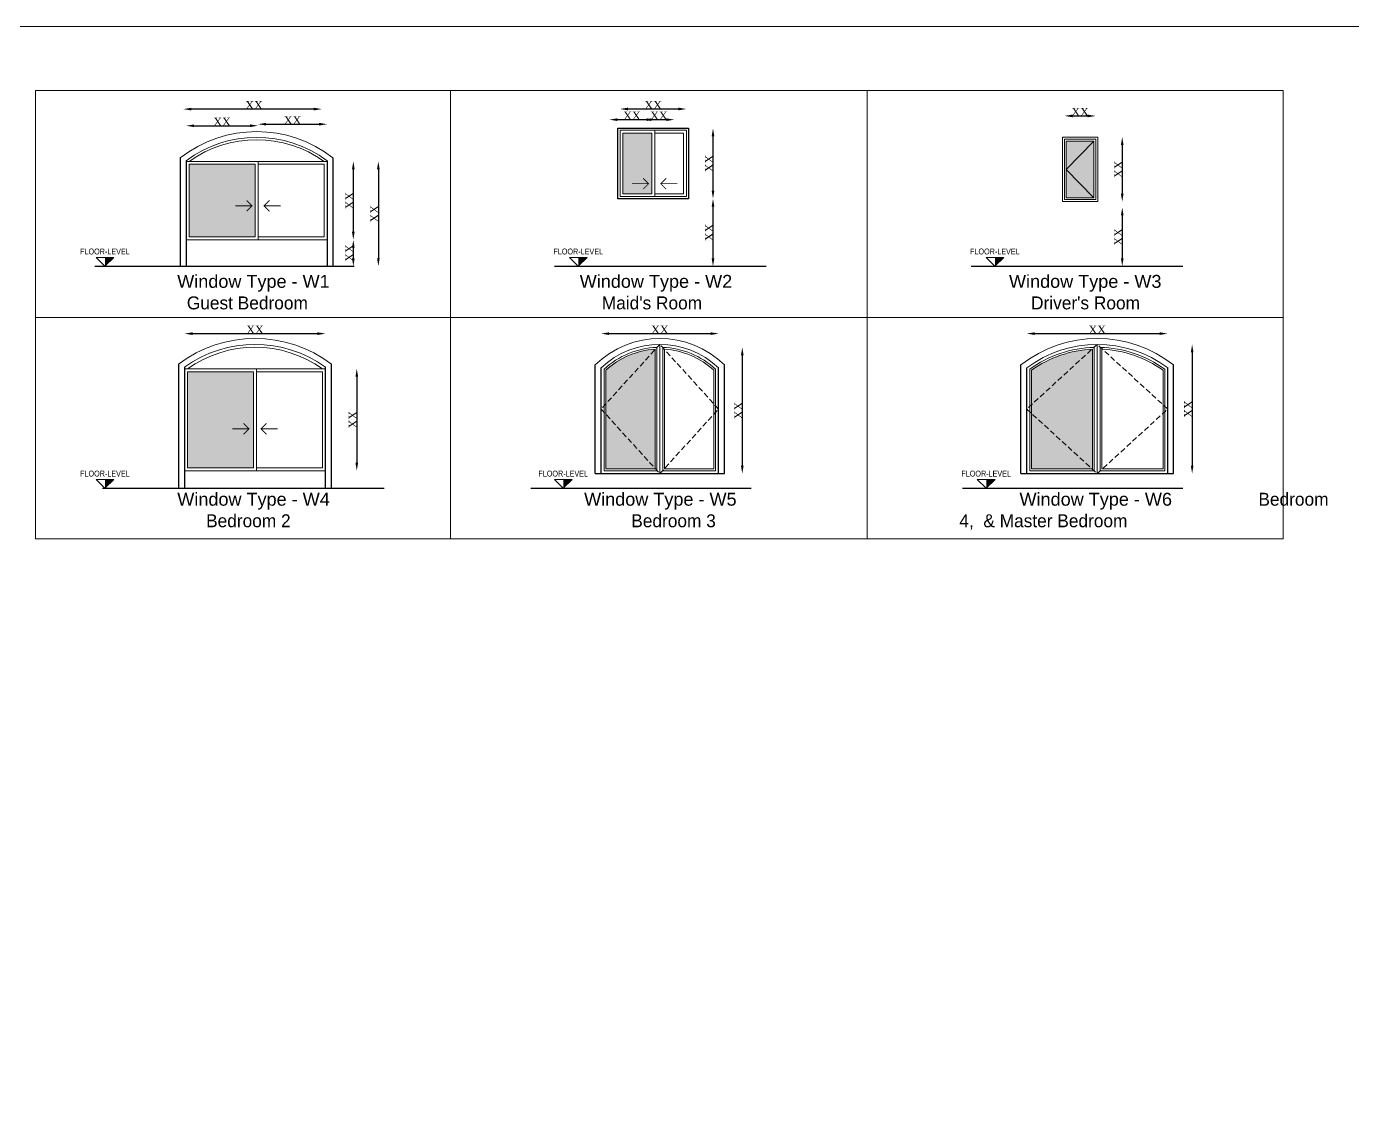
# Model space of a CAD drawing. Header units: millimetres. Extents: x -9083 to 924194, y -232449 to 321637.
# Drawn here: x 216096 to 240947, y -195277 to -174849 of the extents above; entities that cross this region are included whole.
import ezdxf
from ezdxf.enums import TextEntityAlignment as Align

# ---------------------------------------------------------------- set-up
doc = ezdxf.new("R2010")
doc.units = ezdxf.units.MM
doc.header["$LTSCALE"] = 400
doc.header["$MEASUREMENT"] = 0
doc.header["$PDMODE"] = 3
doc.linetypes.add('DASHED2', pattern=[0.375, 0.25, -0.125])
doc.layers.get('Defpoints').update_dxf_attribs({"color": 8, "lineweight": 5})
for name, color, linetype, lineweight in [('ELEVATION WINDOW', 5, 'Continuous', 5), ('GENERAL TEXT', 4, 'Continuous', 5), ('LEVELS', 251, 'Continuous', 5), ('ROOMS DIMENSION', 3, 'Continuous', 5), ('TABLE', 8, 'Continuous', 5), ('TAG WINDOWS', 8, 'Continuous', 13), ('WALL PROPOSED', 255, 'Continuous', 30)]:
    doc.layers.add(name, color=color, linetype=linetype, lineweight=lineweight)
doc.styles.add('1345-XA-ELE & SEC TYP-1$0$Dotum', font='')
doc.styles.add('ROMAN', font='times.ttf')
doc.styles.get("Standard").update_dxf_attribs({"font": 'GOTHIC.TTF', "height": 220})
doc.styles.get('1345-XA-ELE & SEC TYP-1$0$Dotum').set_extended_font_data('Dotum')
doc.dimstyles.new('ROOMS DIM', dxfattribs={"dimtxt": 150, "dimasz": 150, "dimexe": 0.06, "dimexo": 0.06, "dimgap": 0.03, "dimtad": 1, "dimtoh": 1, "dimdec": 0, "dimlfac": 0.1, "dimzin": 13, "dimdsep": 46, "dimtxsty": 'ROMAN', "dimcen": 0.09, "dimdle": 0.06, "dimse1": 1, "dimse2": 1, "dimclrd": 256, "dimclre": 256, "dimclrt": 3, "dimadec": 0, "dimazin": 0, "dimtfac": 1, "dimtdec": 0, "dimtix": 1, "dimtmove": 2, "dimatfit": 3, "dimfxl": 0.06, "dimtolj": 1, "dimtzin": 0, "dimarcsym": 0})

# ---------------------------------------------------------------- blocks, each defined once
blk = doc.blocks.new('*D20')
at = {"layer": 'Defpoints', "color": 0, "transparency": 16777216}
for p in [(219035, -176397), (219035, -177326, 0), (221629, -177326, 0)]:
    blk.add_point(p, dxfattribs=at)
at = {"layer": 'ROOMS DIMENSION', "lineweight": -2, "transparency": 16777216}
blk.add_line((221479, -176397), (219185, -176397), dxfattribs=at)
at = {"layer": 'ROOMS DIMENSION', "transparency": 16777216}
for points in [[(219185, -176372), (219185, -176422), (219035, -176397)], [(221479, -176372), (221479, -176422), (221629, -176397)]]:
    blk.add_solid(points, dxfattribs=at)
at = {"layer": 'ROOMS DIMENSION', "color": 3, "lineweight": 0, "transparency": 16777216, "insert": (220332, -176322), "char_height": 150, "attachment_point": 5, "style": 'ROMAN'}
blk.add_mtext('\\A1; XX', dxfattribs=at)
blk = doc.blocks.new('*D22')
at = {"layer": 'Defpoints', "color": 0, "transparency": 16777216}
for p in [(228502, -176755, 0), (228502, -178076, 0), (228962, -178076)]:
    blk.add_point(p, dxfattribs=at)
at = {"layer": 'ROOMS DIMENSION', "lineweight": -2, "transparency": 16777216}
blk.add_line((228962, -176905), (228962, -177926), dxfattribs=at)
at = {"layer": 'ROOMS DIMENSION', "transparency": 16777216}
for points in [[(228937, -176905), (228987, -176905), (228962, -176755)], [(228937, -177926), (228987, -177926), (228962, -178076)]]:
    blk.add_solid(points, dxfattribs=at)
at = {"layer": 'ROOMS DIMENSION', "color": 3, "lineweight": 0, "transparency": 16777216, "insert": (228887, -177416), "char_height": 150, "attachment_point": 5, "rotation": 90, "style": 'ROMAN'}
blk.add_mtext('\\A1;XX', dxfattribs=at)
blk = doc.blocks.new('*D23')
at = {"layer": 'Defpoints', "color": 0, "transparency": 16777216}
for p in [(228962, -178076), (228962, -179342), (229000, -179342, 0)]:
    blk.add_point(p, dxfattribs=at)
at = {"layer": 'ROOMS DIMENSION', "lineweight": -2, "transparency": 16777216}
blk.add_line((228962, -178226), (228962, -179192), dxfattribs=at)
at = {"layer": 'ROOMS DIMENSION', "transparency": 16777216}
for points in [[(228937, -178226), (228987, -178226), (228962, -178076)], [(228937, -179192), (228987, -179192), (228962, -179342)]]:
    blk.add_solid(points, dxfattribs=at)
at = {"layer": 'ROOMS DIMENSION', "color": 3, "lineweight": 0, "transparency": 16777216, "insert": (228887, -178709), "char_height": 150, "attachment_point": 5, "rotation": 90, "style": 'ROMAN'}
blk.add_mtext('\\A1;XX', dxfattribs=at)
blk = doc.blocks.new('*D24')
at = {"layer": 'Defpoints', "color": 0, "transparency": 16777216}
for p in [(236173, -176920, 0), (236173, -178131, 0), (236632, -178131)]:
    blk.add_point(p, dxfattribs=at)
at = {"layer": 'ROOMS DIMENSION', "lineweight": -2, "transparency": 16777216}
blk.add_line((236632, -177070), (236632, -177981), dxfattribs=at)
at = {"layer": 'ROOMS DIMENSION', "transparency": 16777216}
for points in [[(236607, -177070), (236657, -177070), (236632, -176920)], [(236607, -177981), (236657, -177981), (236632, -178131)]]:
    blk.add_solid(points, dxfattribs=at)
at = {"layer": 'ROOMS DIMENSION', "color": 3, "lineweight": 0, "transparency": 16777216, "insert": (236557, -177526), "char_height": 150, "attachment_point": 5, "rotation": 90, "style": 'ROMAN'}
blk.add_mtext('\\A1;XX', dxfattribs=at)
blk = doc.blocks.new('*D25')
at = {"layer": 'Defpoints', "color": 0, "transparency": 16777216}
for p in [(236632, -178241), (236632, -179342, 0), (236632, -179342)]:
    blk.add_point(p, dxfattribs=at)
at = {"layer": 'ROOMS DIMENSION', "lineweight": -2, "transparency": 16777216}
blk.add_line((236632, -178391), (236632, -179192), dxfattribs=at)
at = {"layer": 'ROOMS DIMENSION', "transparency": 16777216}
for points in [[(236607, -178391), (236657, -178391), (236632, -178241)], [(236607, -179192), (236657, -179192), (236632, -179342)]]:
    blk.add_solid(points, dxfattribs=at)
at = {"layer": 'ROOMS DIMENSION', "color": 3, "lineweight": 0, "transparency": 16777216, "insert": (236557, -178792), "char_height": 150, "attachment_point": 5, "rotation": 90, "style": 'ROMAN'}
blk.add_mtext('\\A1;XX', dxfattribs=at)
blk = doc.blocks.new('*D33')
at = {"layer": 'Defpoints', "color": 0, "transparency": 16777216}
for p in [(221699, -180605), (219057, -181263), (221699, -181263)]:
    blk.add_point(p, dxfattribs=at)
at = {"layer": 'ROOMS DIMENSION', "lineweight": -2, "transparency": 16777216}
blk.add_line((219207, -180605), (221549, -180605), dxfattribs=at)
at = {"layer": 'ROOMS DIMENSION', "transparency": 16777216}
for points in [[(219207, -180580), (219207, -180630), (219057, -180605)], [(221549, -180580), (221549, -180630), (221699, -180605)]]:
    blk.add_solid(points, dxfattribs=at)
at = {"layer": 'ROOMS DIMENSION', "color": 3, "lineweight": 0, "transparency": 16777216, "insert": (220378, -180530), "char_height": 150, "attachment_point": 5, "style": 'ROMAN'}
blk.add_mtext('\\A1;XX', dxfattribs=at)
blk = doc.blocks.new('*D34')
at = {"layer": 'Defpoints', "color": 0, "transparency": 16777216}
for p in [(229067, -180605), (226865, -181246), (229067, -181246)]:
    blk.add_point(p, dxfattribs=at)
at = {"layer": 'ROOMS DIMENSION', "lineweight": -2, "transparency": 16777216}
blk.add_line((227015, -180605), (228917, -180605), dxfattribs=at)
at = {"layer": 'ROOMS DIMENSION', "transparency": 16777216}
for points in [[(227015, -180580), (227015, -180630), (226865, -180605)], [(228917, -180580), (228917, -180630), (229067, -180605)]]:
    blk.add_solid(points, dxfattribs=at)
at = {"layer": 'ROOMS DIMENSION', "color": 3, "lineweight": 0, "transparency": 16777216, "insert": (227966, -180530), "char_height": 150, "attachment_point": 5, "style": 'ROMAN'}
blk.add_mtext('\\A1;XX', dxfattribs=at)
blk = doc.blocks.new('*D35')
at = {"layer": 'Defpoints', "color": 0, "transparency": 16777216}
for p in [(237484, -180605), (234842, -181246), (237484, -181246)]:
    blk.add_point(p, dxfattribs=at)
at = {"layer": 'ROOMS DIMENSION', "lineweight": -2, "transparency": 16777216}
blk.add_line((234992, -180605), (237334, -180605), dxfattribs=at)
at = {"layer": 'ROOMS DIMENSION', "transparency": 16777216}
for points in [[(234992, -180580), (234992, -180630), (234842, -180605)], [(237334, -180580), (237334, -180630), (237484, -180605)]]:
    blk.add_solid(points, dxfattribs=at)
at = {"layer": 'ROOMS DIMENSION', "color": 3, "lineweight": 0, "transparency": 16777216, "insert": (236163, -180530), "char_height": 150, "attachment_point": 5, "style": 'ROMAN'}
blk.add_mtext('\\A1;XX', dxfattribs=at)
blk = doc.blocks.new('*D36')
at = {"layer": 'Defpoints', "color": 0, "transparency": 16777216}
for p in [(236163, -180807), (237595, -183229), (237942, -183229)]:
    blk.add_point(p, dxfattribs=at)
at = {"layer": 'ROOMS DIMENSION', "lineweight": -2, "transparency": 16777216}
blk.add_line((237942, -180957), (237942, -183079), dxfattribs=at)
at = {"layer": 'ROOMS DIMENSION', "transparency": 16777216}
for points in [[(237917, -180957), (237967, -180957), (237942, -180807)], [(237917, -183079), (237967, -183079), (237942, -183229)]]:
    blk.add_solid(points, dxfattribs=at)
at = {"layer": 'ROOMS DIMENSION', "color": 3, "lineweight": 0, "transparency": 16777216, "insert": (237867, -182018), "char_height": 150, "attachment_point": 5, "rotation": 90, "style": 'ROMAN'}
blk.add_mtext('\\A1;XX', dxfattribs=at)
blk = doc.blocks.new('*D37')
at = {"layer": 'Defpoints', "color": 0, "transparency": 16777216}
for p in [(227911, -180863), (229177, -183229), (229511, -183229)]:
    blk.add_point(p, dxfattribs=at)
at = {"layer": 'ROOMS DIMENSION', "lineweight": -2, "transparency": 16777216}
blk.add_line((229511, -181013), (229511, -183079), dxfattribs=at)
at = {"layer": 'ROOMS DIMENSION', "transparency": 16777216}
for points in [[(229486, -181013), (229536, -181013), (229511, -180863)], [(229486, -183079), (229536, -183079), (229511, -183229)]]:
    blk.add_solid(points, dxfattribs=at)
at = {"layer": 'ROOMS DIMENSION', "color": 3, "lineweight": 0, "transparency": 16777216, "insert": (229436, -182046), "char_height": 150, "attachment_point": 5, "rotation": 90, "style": 'ROMAN'}
blk.add_mtext('\\A1;XX', dxfattribs=at)
blk = doc.blocks.new('*D38')
at = {"layer": 'Defpoints', "color": 0, "transparency": 16777216}
for p in [(221699, -181263, 0), (221699, -183174), (222286, -183174)]:
    blk.add_point(p, dxfattribs=at)
at = {"layer": 'ROOMS DIMENSION', "lineweight": -2, "transparency": 16777216}
blk.add_line((222286, -181413), (222286, -183024), dxfattribs=at)
at = {"layer": 'ROOMS DIMENSION', "transparency": 16777216}
for points in [[(222261, -181413), (222311, -181413), (222286, -181263)], [(222261, -183024), (222311, -183024), (222286, -183174)]]:
    blk.add_solid(points, dxfattribs=at)
at = {"layer": 'ROOMS DIMENSION', "color": 3, "lineweight": 0, "transparency": 16777216, "insert": (222211, -182218), "char_height": 150, "attachment_point": 5, "rotation": 90, "style": 'ROMAN'}
blk.add_mtext('\\A1;XX', dxfattribs=at)
blk = doc.blocks.new('*D39')
at = {"layer": 'Defpoints', "color": 0, "transparency": 16777216}
for p in [(221729, -177377), (221729, -178847), (222221, -178847)]:
    blk.add_point(p, dxfattribs=at)
at = {"layer": 'ROOMS DIMENSION', "lineweight": -2, "transparency": 16777216}
blk.add_line((222221, -177527), (222221, -178697), dxfattribs=at)
at = {"layer": 'ROOMS DIMENSION', "transparency": 16777216}
for points in [[(222196, -177527), (222246, -177527), (222221, -177377)], [(222196, -178697), (222246, -178697), (222221, -178847)]]:
    blk.add_solid(points, dxfattribs=at)
at = {"layer": 'ROOMS DIMENSION', "color": 3, "lineweight": 0, "transparency": 16777216, "insert": (222146, -178112), "char_height": 150, "attachment_point": 5, "rotation": 90, "style": 'ROMAN'}
blk.add_mtext('\\A1;XX', dxfattribs=at)
blk = doc.blocks.new('*D40')
at = {"layer": 'Defpoints', "color": 0, "transparency": 16777216}
for p in [(222005, -177377), (222017, -179342, 0), (222690, -179342)]:
    blk.add_point(p, dxfattribs=at)
at = {"layer": 'ROOMS DIMENSION', "lineweight": -2, "transparency": 16777216}
blk.add_line((222690, -177527), (222690, -179192), dxfattribs=at)
at = {"layer": 'ROOMS DIMENSION', "transparency": 16777216}
for points in [[(222665, -177527), (222715, -177527), (222690, -177377)], [(222665, -179192), (222715, -179192), (222690, -179342)]]:
    blk.add_solid(points, dxfattribs=at)
at = {"layer": 'ROOMS DIMENSION', "color": 3, "lineweight": 0, "transparency": 16777216, "insert": (222615, -178359), "char_height": 150, "attachment_point": 5, "rotation": 90, "style": 'ROMAN'}
blk.add_mtext('\\A1;XX', dxfattribs=at)
blk = doc.blocks.new('*D41')
at = {"layer": 'Defpoints', "color": 0, "transparency": 16777216}
for p in [(222221, -178847), (222221, -179342), (222222, -179342, 0)]:
    blk.add_point(p, dxfattribs=at)
at = {"layer": 'ROOMS DIMENSION', "lineweight": -2, "transparency": 16777216}
blk.add_line((222221, -178997), (222221, -179192), dxfattribs=at)
at = {"layer": 'ROOMS DIMENSION', "transparency": 16777216}
for points in [[(222196, -178997), (222246, -178997), (222221, -178847)], [(222196, -179192), (222246, -179192), (222221, -179342)]]:
    blk.add_solid(points, dxfattribs=at)
at = {"layer": 'ROOMS DIMENSION', "color": 3, "lineweight": 0, "transparency": 16777216, "insert": (222146, -179095), "char_height": 150, "attachment_point": 5, "rotation": 90, "style": 'ROMAN'}
blk.add_mtext('\\A1;XX', dxfattribs=at)
blk = doc.blocks.new('*D42')
at = {"layer": 'Defpoints', "color": 0, "transparency": 16777216}
for p in [(220435, -176709), (219087, -177365), (220435, -177365)]:
    blk.add_point(p, dxfattribs=at)
at = {"layer": 'ROOMS DIMENSION', "lineweight": -2, "transparency": 16777216}
blk.add_line((219237, -176709), (220285, -176709), dxfattribs=at)
at = {"layer": 'ROOMS DIMENSION', "transparency": 16777216}
for points in [[(219237, -176684), (219237, -176734), (219087, -176709)], [(220285, -176684), (220285, -176734), (220435, -176709)]]:
    blk.add_solid(points, dxfattribs=at)
at = {"layer": 'ROOMS DIMENSION', "color": 3, "lineweight": 0, "transparency": 16777216, "insert": (219761, -176634), "char_height": 150, "attachment_point": 5, "style": 'ROMAN'}
blk.add_mtext('\\A1;XX', dxfattribs=at)
blk = doc.blocks.new('*D43')
at = {"layer": 'Defpoints', "color": 0, "transparency": 16777216}
for p in [(221729, -176680), (220435, -177377), (221729, -177377)]:
    blk.add_point(p, dxfattribs=at)
at = {"layer": 'ROOMS DIMENSION', "lineweight": -2, "transparency": 16777216}
blk.add_line((220585, -176680), (221579, -176680), dxfattribs=at)
at = {"layer": 'ROOMS DIMENSION', "transparency": 16777216}
for points in [[(220585, -176655), (220585, -176705), (220435, -176680)], [(221579, -176655), (221579, -176705), (221729, -176680)]]:
    blk.add_solid(points, dxfattribs=at)
at = {"layer": 'ROOMS DIMENSION', "color": 3, "lineweight": 0, "transparency": 16777216, "insert": (221082, -176605), "char_height": 150, "attachment_point": 5, "style": 'ROMAN'}
blk.add_mtext('\\A1;XX', dxfattribs=at)
blk = doc.blocks.new('*D44')
at = {"layer": 'Defpoints', "color": 0, "transparency": 16777216}
for p in [(228463, -176395), (227219, -176794, 0), (228463, -176794, 0)]:
    blk.add_point(p, dxfattribs=at)
at = {"layer": 'ROOMS DIMENSION', "lineweight": -2, "transparency": 16777216}
blk.add_line((227369, -176395), (228313, -176395), dxfattribs=at)
at = {"layer": 'ROOMS DIMENSION', "transparency": 16777216}
for points in [[(227369, -176370), (227369, -176420), (227219, -176395)], [(228313, -176370), (228313, -176420), (228463, -176395)]]:
    blk.add_solid(points, dxfattribs=at)
at = {"layer": 'ROOMS DIMENSION', "color": 3, "lineweight": 0, "transparency": 16777216, "insert": (227841, -176320), "char_height": 150, "attachment_point": 5, "style": 'ROMAN'}
blk.add_mtext('\\A1;XX', dxfattribs=at)
blk = doc.blocks.new('*D45')
at = {"layer": 'Defpoints', "color": 0, "transparency": 16777216}
for p in [(227869, -176595), (227018, -176782, 0), (227869, -176794, 0)]:
    blk.add_point(p, dxfattribs=at)
at = {"layer": 'ROOMS DIMENSION', "lineweight": -2, "transparency": 16777216}
blk.add_line((227168, -176595), (227719, -176595), dxfattribs=at)
at = {"layer": 'ROOMS DIMENSION', "transparency": 16777216}
for points in [[(227168, -176570), (227168, -176620), (227018, -176595)], [(227719, -176570), (227719, -176620), (227869, -176595)]]:
    blk.add_solid(points, dxfattribs=at)
at = {"layer": 'ROOMS DIMENSION', "color": 3, "lineweight": 0, "transparency": 16777216, "insert": (227443, -176520), "char_height": 150, "attachment_point": 5, "style": 'ROMAN'}
blk.add_mtext('\\A1;XX', dxfattribs=at)
blk = doc.blocks.new('*D46')
at = {"layer": 'Defpoints', "color": 0, "transparency": 16777216}
for p in [(228239, -176595), (227656, -176782, 0), (228239, -176782, 0)]:
    blk.add_point(p, dxfattribs=at)
at = {"layer": 'ROOMS DIMENSION', "lineweight": -2, "transparency": 16777216}
blk.add_line((227806, -176595), (228089, -176595), dxfattribs=at)
at = {"layer": 'ROOMS DIMENSION', "transparency": 16777216}
for points in [[(227806, -176570), (227806, -176620), (227656, -176595)], [(228089, -176570), (228089, -176620), (228239, -176595)]]:
    blk.add_solid(points, dxfattribs=at)
at = {"layer": 'ROOMS DIMENSION', "color": 3, "lineweight": 0, "transparency": 16777216, "insert": (227948, -176520), "char_height": 150, "attachment_point": 5, "style": 'ROMAN'}
blk.add_mtext('\\A1;XX', dxfattribs=at)
blk = doc.blocks.new('*D47')
at = {"layer": 'Defpoints', "color": 0, "transparency": 16777216}
for p in [(236134, -176525), (235551, -176959, 0), (236134, -176959, 0)]:
    blk.add_point(p, dxfattribs=at)
at = {"layer": 'ROOMS DIMENSION', "lineweight": -2, "transparency": 16777216}
blk.add_line((235701, -176525), (235984, -176525), dxfattribs=at)
at = {"layer": 'ROOMS DIMENSION', "transparency": 16777216}
for points in [[(235701, -176500), (235701, -176550), (235551, -176525)], [(235984, -176500), (235984, -176550), (236134, -176525)]]:
    blk.add_solid(points, dxfattribs=at)
at = {"layer": 'ROOMS DIMENSION', "color": 3, "lineweight": 0, "transparency": 16777216, "insert": (235842, -176450), "char_height": 150, "attachment_point": 5, "style": 'ROMAN'}
blk.add_mtext('\\A1;XX', dxfattribs=at)
blk = doc.blocks.new('A$C977231d2')
at = {"layer": 'Defpoints'}
blk.add_lwpolyline([(-120, 0), (-823, 0), (-823, 576), (-120, 576)], close=True, dxfattribs=at)

msp = doc.modelspace()

# ---------------------------------------------------------------- hatches: boundary and pattern name
at = {"layer": 'TAG WINDOWS', "lineweight": 0, "ltscale": 5, "true_color": 0xff9e7d, "transparency": 33554559}
h = msp.add_hatch(color=21, dxfattribs=at)
h.dxf.hatch_style = 1
h.paths.add_polyline_path([(227274.24915, -176848.64774), (227813.73295, -176848.64774), (227813.73295, -177982.66472), (227274.24915, -177982.66472)])
h = msp.add_hatch(color=21, dxfattribs=at)
h.dxf.hatch_style = 1
h.paths.add_polyline_path([(235583.53899, -176997.28103), (236101.00305, -176997.28103), (236101.00305, -178059.73383), (235583.53899, -178059.73383)])
h = msp.add_hatch(color=21, dxfattribs=at)
h.dxf.hatch_style = 1
h.paths.add_polyline_path([(220380.33697, -177431.63042), (219141.7262, -177431.63042), (219141.7262, -178791.89043), (220380.33697, -178791.89043)])
h = msp.add_hatch(color=21, dxfattribs=at)
h.dxf.hatch_style = 1
edge = h.paths.add_edge_path()
edge.add_line((227877.48343, -183140.77985), (227877.48343, -180897.36627))
edge.add_arc((227965.56242, -182387.60497), 1492.83933, 93.382471745, 132.727420781)
edge.add_line((226952.65405, -181290.98019), (226952.65405, -183140.77985))
edge.add_line((226952.65405, -183140.77985), (227877.48343, -183140.77985))
h = msp.add_hatch(color=21, dxfattribs=at)
h.dxf.hatch_style = 1
edge = h.paths.add_edge_path()
edge.add_line((236063.87491, -183141.32242), (236063.87491, -180897.90884))
edge.add_arc((236171.15935, -183036.37239), 2141.15303, 92.872060322, 125.421415245)
edge.add_line((234930.17745, -181291.52276), (234930.17745, -183140.77985))
edge.add_line((234930.17745, -183140.77985), (236063.87491, -183141.32242))
h = msp.add_hatch(color=21, dxfattribs=at)
h.dxf.hatch_style = 1
h.paths.add_polyline_path([(220350.46198, -181318.10515), (219111.8512, -181318.10515), (219111.8512, -183118.7601), (220350.46198, -183118.7601)])

# ---------------------------------------------------------------- linework, layer by layer
at = {"layer": 'ELEVATION WINDOW', "lineweight": 0}
for p, q in [((227219.19978, -176793.59837, 0.00146), (228463.3155, -176793.59837, 0.00146)), ((227219.19978, -178037.71409, 0.00146), (227219.19978, -176793.59837, 0.00146)), ((227274.24915, -176848.64774, 0.00146), (227813.73295, -176848.64774, 0.00146)), ((227274.24915, -177982.66472, 0.00146), (227274.24915, -176848.64774, 0.00146)), ((227813.73295, -176848.64774, 0.00146), (227813.73295, -177982.66472, 0.00146)), ((227868.78232, -176793.59837, 0.00146), (227868.78232, -178037.71409, 0.00146)), ((228408.26613, -176848.64774, 0.00146), (227868.78232, -176848.64774, 0.00146)), ((227868.78232, -176848.64774, 0.00146), (227868.78232, -177982.66472, 0.00146)), ((228408.26613, -177982.66472, 0.00146), (228408.26613, -176848.64774, 0.00146)), ((228463.3155, -176793.59837, 0.00146), (228463.3155, -178037.71409, 0.00146)), ((236134.03267, -176958.74647, 0.00146), (235550.50937, -176958.74647, 0.00146)), ((235550.50937, -176958.74647, 0.00146), (235550.50937, -178092.76345, 0.00146)), ((236101.00305, -176997.28103, 0.00146), (235583.53899, -176997.28103, 0.00146)), ((235583.53899, -176997.28103, 0.00146), (235583.53899, -178059.73383, 0.00146)), ((236101.00305, -176997.28103, 0.00146), (235583.53899, -177528.50743, 0.00146)), ((236101.00305, -178059.73383, 0.00146), (236101.00305, -176997.28103, 0.00146)), ((236134.03267, -178092.76345, 0.00146), (236134.03267, -176958.74647, 0.00146)), ((219086.67683, -177376.58105), (221729.04649, -177376.58105)), ((219141.7262, -177431.63042), (219141.7262, -178791.89043)), ((219141.7262, -177431.63042), (220380.33697, -177431.63042)), ((220380.33697, -178791.89043), (220380.33697, -177431.63042)), ((220435.38634, -178846.93979), (220435.38634, -177376.58105)), ((220435.38634, -177431.63042), (221673.99712, -177431.63042)), ((221673.99712, -178791.89043), (221673.99712, -177431.63042)), ((235583.53899, -177528.50743, 0.00146), (236101.00305, -178059.73383, 0.00146)), ((228463.3155, -178037.71409, 0.00146), (227219.19978, -178037.71409, 0.00146)), ((227813.73295, -177982.66472, 0.00146), (227274.24915, -177982.66472, 0.00146)), ((227868.78232, -177982.66472, 0.00146), (228408.26613, -177982.66472, 0.00146)), ((235550.50937, -178092.76345, 0.00146), (236134.03267, -178092.76345, 0.00146)), ((235583.53899, -178059.73383, 0.00146), (236101.00305, -178059.73383, 0.00146)), ((219086.67683, -178846.93979), (221729.04649, -178846.93979)), ((219141.7262, -178791.89043), (220380.33697, -178791.89043)), ((220435.38634, -178791.89043), (221673.99712, -178791.89043)), ((227877.48343, -183140.77985), (227877.48343, -180897.36627)), ((227910.51306, -180862.72495), (227910.51306, -183173.80947)), ((227965.56242, -180806.68665), (227965.56242, -183228.85884)), ((228020.61179, -180862.72495), (228020.61179, -183173.80947)), ((228053.64141, -180897.36627), (228053.64141, -183140.77985)), ((236075.20431, -183140.77985), (236075.20431, -180897.36627)), ((236108.23393, -180862.72495), (236108.23393, -183173.80947)), ((236163.28329, -180806.68665), (236163.28329, -183228.85884)), ((236218.33266, -180862.72495), (236218.33266, -183173.80947)), ((236251.36228, -180897.36627), (236251.36228, -183140.77985)), ((219056.80183, -181263.05578), (221699.17149, -181263.05578)), ((219111.8512, -181318.10515), (219111.8512, -183118.7601)), ((219111.8512, -181318.10515), (220350.46198, -181318.10515)), ((220350.46198, -183118.7601), (220350.46198, -181318.10515)), ((220405.51134, -183173.80947), (220405.51134, -181263.05578)), ((220405.51134, -181318.10515), (221644.12212, -181318.10515)), ((221644.12212, -183118.7601), (221644.12212, -181318.10515)), ((226919.62443, -181274.09753), (226919.62443, -183173.80947)), ((226952.65405, -181290.98019), (226952.65405, -183140.77985)), ((228978.47079, -183140.77985), (228978.47079, -181290.98019)), ((229011.50041, -183173.80947), (229011.50041, -181274.09753)), ((234897.14783, -181274.09753), (234897.14783, -183173.80947)), ((234930.17745, -181290.98019), (234930.17745, -183140.77985)), ((237396.38914, -183140.77985), (237396.38914, -181290.98019)), ((237429.41876, -183173.80947), (237429.41876, -181274.09753)), ((219111.8512, -183118.7601), (220350.46198, -183118.7601)), ((220405.51134, -183118.7601), (221644.12212, -183118.7601)), ((226952.65405, -183140.77985), (227877.48343, -183140.77985)), ((228053.64141, -183140.77985), (228978.47079, -183140.77985)), ((234930.17745, -183140.77985), (236075.20431, -183140.77985)), ((236251.36228, -183140.77985), (237396.38914, -183140.77985)), ((219056.80183, -183173.80947), (221699.17149, -183173.80947)), ((226919.62443, -183173.80947), (227910.51306, -183173.80947)), ((228020.61179, -183173.80947), (229011.50041, -183173.80947)), ((234897.14783, -183173.80947), (236108.23393, -183173.80947)), ((236218.33266, -183173.80947), (237429.41876, -183173.80947))]:
    msp.add_line(p, q, dxfattribs=at)
at = {"layer": 'ELEVATION WINDOW', "linetype": 'DASHED2', "lineweight": 0}
for p, q in [((227965.56242, -180806.68665), (226864.57507, -182019.07306)), ((229066.54978, -182019.07306), (227965.56242, -180806.68665)), ((236163.2833, -180806.68665), (234842.09846, -182019.07306)), ((237484.46813, -182019.07306), (236163.2833, -180806.68665)), ((226864.57507, -182019.07306), (227965.56242, -183228.85884)), ((227965.56242, -183228.85884), (229066.54978, -182019.07306)), ((234842.09846, -182019.07306), (236163.2833, -183228.85884)), ((236163.2833, -183228.85884), (237484.46813, -182019.07306))]:
    msp.add_line(p, q, dxfattribs=at)
at = {"layer": 'ELEVATION WINDOW', "lineweight": 0, "const_width": 16.51481}
for points, elevation in [([(227654.04175, -177693.76048), (227755.38475, -177795.10348), (227654.20347, -177896.28476)], 0.0004), ([(228083.5229, -177693.76048), (227982.17989, -177795.10348), (228083.36117, -177896.28476)], 0.0004), ([(227755.38475, -177795.10348), (227444.62074, -177795.10348)], 0.0004), ([(227982.17989, -177795.10348), (228292.9439, -177795.10348)], 0.0004), ([(220264.46422, -182389.61713), (219953.70022, -182389.61713)], -0.00105), ([(220163.12122, -182288.27412), (220264.46422, -182389.61713), (220163.28295, -182490.7984)], -0.00105), ([(220592.60237, -182288.27412), (220491.25937, -182389.61713), (220592.44064, -182490.7984)], -0.00105), ([(220491.25937, -182389.61713), (220802.02337, -182389.61713)], -0.00105)]:
    msp.add_lwpolyline(points, dxfattribs=dict(at, elevation=elevation))
for points in [[(220220.64577, -178109.05181), (220321.98877, -178210.39481), (220220.80749, -178311.57609)], [(220650.12692, -178109.05181), (220548.78391, -178210.39481), (220649.96519, -178311.57609)], [(220321.98877, -178210.39481), (220011.22476, -178210.39481)], [(220548.78391, -178210.39481), (220859.54792, -178210.39481)]]:
    msp.add_lwpolyline(points, dxfattribs=at)
at = {"layer": 'ELEVATION WINDOW', "lineweight": 0}
for centre, radius, start, end in [((220407.86166, -179173.20506), 2197.94378, 54.826485151, 125.173514849), ((220377.98666, -183059.67979, -0.00211), 2197.94378, 54.826485151, 125.173514849), ((227965.56242, -182394.40608), 1532.67006, 92.058352336, 133.033720491), ((227965.56242, -182387.60497), 1492.83933, 93.382471746, 132.727420782), ((227965.56242, -182394.40608), 1532.67006, 46.966279509, 87.941647674), ((227965.56242, -182387.60497), 1492.83933, 47.272579218, 86.617528264), ((236165.5301, -183019.81831), 2157.85417, 91.521518479, 126.000899751), ((236172.22713, -183041.86095), 2146.68834, 92.590451821, 125.351342416), ((236161.03649, -183019.8183), 2157.85417, 53.999100241, 88.478481528), ((236154.33946, -183041.86095), 2146.68834, 54.648657579, 87.409548185)]:
    msp.add_arc(centre, radius, start, end, dxfattribs=at)
at = {"layer": 'LEVELS', "lineweight": 0, "ltscale": 800}
for p, q in [((218656.27688, -179342.38411, 0.00146), (218822.23241, -179342.38411, 0.00146)), ((226353.11143, -179342.38411, 0.00146), (226519.06696, -179342.38411, 0.00146)), ((234161.79199, -179342.38411, 0.00146), (234327.74752, -179342.38411, 0.00146)), ((226071.5889, -183504.10567), (226237.54443, -183504.10567)), ((233998.78046, -183504.10567), (234164.73599, -183504.10567))]:
    msp.add_line(p, q, dxfattribs=at)
at = {"layer": 'LEVELS', "lineweight": 0, "elevation": 0.00146}
for points in [[(217399.11016, -179176.42857), (217565.0657, -179342.38411), (217731.02123, -179176.42857), (217399.11016, -179176.42857)], [(226270.13367, -179176.42857), (226436.0892, -179342.38411), (226602.04473, -179176.42857), (226270.13367, -179176.42857)], [(234078.81423, -179176.42857), (234244.76976, -179342.38411), (234410.72529, -179176.42857), (234078.81423, -179176.42857)]]:
    msp.add_lwpolyline(points, dxfattribs=at)
at = {"layer": 'LEVELS', "lineweight": 0}
for points in [[(217399.11016, -183338.15014), (217565.0657, -183504.10567), (217731.02123, -183338.15014), (217399.11016, -183338.15014)], [(225988.61114, -183338.15014), (226154.56667, -183504.10567), (226320.5222, -183338.15014), (225988.61114, -183338.15014)], [(233915.80269, -183338.15014), (234081.75822, -183504.10567), (234247.71375, -183338.15014), (233915.80269, -183338.15014)]]:
    msp.add_lwpolyline(points, dxfattribs=at)
for points in [[(217565.0657, -179176.42857, 0.00146), (217731.02123, -179176.42857, 0.00146), (217565.0657, -179342.38411, 0.00146)], [(226436.0892, -179176.42857, 0.00146), (226602.04473, -179176.42857, 0.00146), (226436.0892, -179342.38411, 0.00146)], [(234244.76976, -179176.42857, 0.00146), (234410.72529, -179176.42857, 0.00146), (234244.76976, -179342.38411, 0.00146)], [(217565.0657, -183338.15014), (217731.02123, -183338.15014), (217565.0657, -183504.10567)], [(226154.56667, -183338.15014), (226320.5222, -183338.15014), (226154.56667, -183504.10567)], [(234081.75822, -183338.15014), (234247.71375, -183338.15014), (234081.75822, -183504.10567)]]:
    msp.add_solid(points, dxfattribs=at)
at = {"layer": 'TABLE', "lineweight": 0}
for points in [[(216261.31064, -176046.31852), (216261.31064, -180304.90213), (224042.23795, -180304.90213), (224042.23795, -176046.31852)], [(231850.91851, -180304.90213), (231850.91851, -176047.97772), (224042.23795, -176047.97772), (224042.23795, -180304.90213)], [(239650.05581, -180304.90213), (239650.05581, -176046.31852), (231850.91851, -176046.31852), (231850.91851, -180304.90213)], [(216261.31064, -180304.90213), (216261.31064, -184449.41425), (224042.23795, -184449.41425), (224042.23795, -180304.90213)], [(231850.91851, -184449.41425), (231850.91851, -180304.90213), (224042.23795, -180304.90213), (224042.23795, -184449.41425)], [(239650.05581, -184449.41425), (239650.05581, -180304.90213), (231850.91851, -180304.90213), (231850.91851, -184449.41425)]]:
    msp.add_lwpolyline(points, close=True, dxfattribs=at)
at = {"layer": 'TAG WINDOWS', "color": 21, "lineweight": 0, "ltscale": 5, "true_color": 0xff9e7d, "transparency": 33554559, "elevation": 0.00146}
msp.add_lwpolyline([(236134.03267, -176958.74647), (235550.50937, -176958.74647), (235550.50937, -178092.76345), (236134.03267, -178092.76345)], close=True, dxfattribs=at)
at = {"layer": 'WALL PROPOSED'}
for p, q in [((227180.66522, -176755.06381), (228501.85005, -176755.06381)), ((227180.66522, -178076.24864), (227180.66522, -176755.06381)), ((228501.85005, -176755.06381), (228501.85005, -178076.24864)), ((218976.57809, -177313.17602), (218976.57809, -179342.38411)), ((219086.67683, -177365.0477), (219086.67683, -179342.38411)), ((221729.04649, -177365.0477), (221729.04649, -179342.38411)), ((221839.14522, -177313.17602), (221839.14522, -179342.38411)), ((228501.85005, -178076.24864), (227180.66522, -178076.24864)), ((217374.62522, -179342.38411), (222239.42329, -179342.38411)), ((225989.65584, -179342.38411), (229959.45017, -179342.38411)), ((233801.5416, -179342.38411), (237768.13074, -179342.38411)), ((218946.70309, -181179.35254), (218946.70309, -183504.10567)), ((219056.80183, -181234.72808), (219056.80183, -183504.10567)), ((221699.17149, -183504.10567), (221699.17149, -181234.72808)), ((221809.27023, -183504.10567), (221809.27023, -181179.35254)), ((226754.47633, -183228.85884), (226754.47633, -181192.03222)), ((226864.57507, -183228.85884), (226864.57507, -181246.31851)), ((229066.54978, -183228.85884), (229066.54978, -181246.31851)), ((229176.64852, -183228.85884), (229176.64852, -181192.03222)), ((234731.99973, -183228.85884), (234731.99973, -181192.03222)), ((234842.09846, -183228.85884), (234842.09846, -181246.31851)), ((237484.46813, -183228.85884), (237484.46813, -181246.31851)), ((237594.56686, -183228.85884), (237594.56686, -181192.03222)), ((226754.47633, -183228.85884), (229176.64852, -183228.85884)), ((234731.99973, -183228.85884), (237594.56686, -183228.85884)), ((217518.62486, -183504.10567), (222799.29173, -183504.10567)), ((225548.32698, -183504.10567), (229677.92765, -183504.10567)), ((233638.53007, -183504.10567), (237768.13074, -183504.10567))]:
    msp.add_line(p, q, dxfattribs=at)
at = {"layer": 'WALL PROPOSED', "lineweight": 0, "elevation": 0.00146}
msp.add_lwpolyline([(236172.56723, -176920.21192), (235511.97481, -176920.21192), (235511.97481, -178131.29801), (236172.56723, -178131.29801)], close=True, dxfattribs=at)
at = {"layer": 'WALL PROPOSED', "lineweight": 0}
for centre, radius, start, end in [((220407.86166, -179138.68774), 2319.71241, 51.901952675, 128.098047325), ((220407.86166, -179138.68774), 2211.63477, 53.317566509, 126.682433491), ((220377.98666, -183059.67979), 2363.09188, 52.722024808, 127.277975192), ((220377.98666, -183059.67979), 2252.99314, 54.097113825, 125.902886175), ((227965.56242, -182424.5264), 1727.93849, 45.501952688, 134.498047312), ((227965.56242, -182405.12555), 1598.43891, 46.465664964, 133.534335036), ((236163.28329, -183011.71966), 2315.13175, 51.813015987, 128.186984013), ((236163.28329, -183011.71966), 2205.03302, 53.189679465, 126.810320535)]:
    msp.add_arc(centre, radius, start, end, dxfattribs=at)

# ---------------------------------------------------------------- block references
at = {"layer": 'Defpoints', "lineweight": 0, "xscale": 100, "yscale": 100, "zscale": 100}
msp.add_blockref('A$C977231d2', (275083.38915, -232449.41425), dxfattribs=at)

# ---------------------------------------------------------------- texts
at = {"layer": 'GENERAL TEXT', "lineweight": 0, "attachment_point": 1}
for s, insert, char_height, width in [('{\\fArial|b0|i0|c0|p34;Window Type - W1\\P}  Guest Bedroom', (218920.7406, -179504.37344), 242.2172189, 3635.3542613), ("{\\fArial|b1|i0|c0|p34;       \\fArial|b0|i0|c0|p34;  Window Type - W2\\fArial|b1|i0|c0|p34;\\P\\fCentury Gothic|b1|i0|c0|p34; }             Maid's Room{\\fCentury Gothic|b1|i0|c0|p34; }", (225618.10388, -179504.37344), 242.2172189, 4856.7722111), ("{\\fArial|b1|i0|c0|p34;         \\fArial|b0|i0|c0|p34;Window Type - W3\\fArial|b1|i0|c0|p34;\\P\\fCentury Gothic|b1|i0|c0|p34; }             Driver's Room{\\fCentury Gothic|b1|i0|c0|p34; }", (233663.46045, -179504.37344), 242.2172189, 4856.7722111), ('{\\fArial|b0|i0|c0|p34;Window Type - W4\\fCentury Gothic|b1|i0|c0|p34; }            \\P      Bedroom 2', (218921.9603, -183587.61474), 242.2172189, 4134.7419482), ('\\pi457.10562;{\\fArial|b1|i0|c0|p34;    \\fArial|b0|i0|c0|p34;Window Type - W5\\fArial|b1|i0|c0|p34;\\P\\pi0;\\fCentury Gothic|b1|i0|c0|p34; }             Bedroom 3', (225713.50584, -183587.61474), 242.2172189, 4134.7419482), ('{\\fArial|b1|i0|c0|p34;            \\fArial|b0|i0|c0|p34;Window Type - W6}                  Bedroom 4,  & Master Bedroom', (233578.92535, -183587.61474), 242.21721887, 6917.8556088)]:
    msp.add_mtext(s, dxfattribs=dict(at, insert=insert, char_height=char_height, width=width))
at = {"layer": 'LEVELS', "lineweight": 0, "ltscale": 800, "style": '1345-XA-ELE & SEC TYP-1$0$Dotum', "width": 0.8}
for p in [(217565.0657, -179065.79155, 0.00146), (226436.0892, -179065.79155, 0.00146), (234244.76976, -179065.79155, 0.00146), (217565.0657, -183227.51312), (226154.56667, -183227.51312), (234081.75822, -183227.51312)]:
    msp.add_attdef('FLOOR-LEVEL', text='%%P0.000 FFL', height=110.6370208, dxfattribs=at).set_placement(p, align=Align.MIDDLE)

# ---------------------------------------------------------------- dimensions: what is measured, and where the dimension line sits
at = {"layer": 'ROOMS DIMENSION', "lineweight": 0}
for base, p1, p2, text, picture, middle in [((219034.81136, -176397.23854, 0.00207), (221628.67483, -177326.44765, 0.00207), (219034.81136, -177326.44765, 0.00207), ' XX', '*D20', (220331.74309, -176322.20854, 0.00207)), ((227868.78232, -176595.18213), (227018.04494, -176781.97451, 0.00143), (227868.78232, -176793.59837, 0.00146), 'XX', '*D45', (227443.41363, -176520.15213)), ((228463.3155, -176394.75879), (227219.19978, -176793.59837, 0.00146), (228463.3155, -176793.59837, 0.00146), 'XX', '*D44', (227841.25764, -176319.72879)), ((228239.32232, -176595.18213), (227655.70304, -176781.97451, 0.00143), (228239.32232, -176781.97451, 0.00143), 'XX', '*D46', (227947.51268, -176520.15213)), ((236134.03267, -176524.6847), (235550.50937, -176958.74647, 0.00146), (236134.03267, -176958.74647, 0.00146), 'XX', '*D47', (235842.27102, -176449.6547)), ((220435.38634, -176708.80068), (219086.67683, -177365.0477), (220435.38634, -177365.0477), 'XX', '*D42', (219761.03158, -176633.77068)), ((221729.04649, -176679.73427), (220435.38634, -177376.58105), (221729.04649, -177376.58105), 'XX', '*D43', (221082.21641, -176604.70427)), ((221699.17149, -180605.37915), (219056.80183, -181263.05578), (221699.17149, -181263.05578), 'XX', '*D33', (220377.98666, -180530.34915)), ((229066.54978, -180605.37915), (226864.57507, -181246.31851), (229066.54978, -181246.31851), 'XX', '*D34', (227965.56242, -180530.34915)), ((237484.46813, -180605.37915), (234842.09846, -181246.31851), (237484.46813, -181246.31851), 'XX', '*D35', (236163.2833, -180530.34915))]:
    dim = msp.add_linear_dim(base=base, p1=p1, p2=p2, text=text, dimstyle='ROOMS DIM', dxfattribs=at)
    dim.commit()
    dim.dimension.update_dxf_attribs({"geometry": picture, "text_midpoint": middle})
for base, p1, p2, picture, middle in [((228961.70619, -178076.24864), (228501.85005, -176755.06381, 0.00146), (228501.85005, -178076.24864, 0.00146), '*D22', (228886.67619, -177415.65623)), ((236632.42336, -178131.29801), (236172.56723, -176920.21192, 0.00146), (236172.56723, -178131.29801, 0.00146), '*D24', (236557.39336, -177525.75496)), ((222220.95897, -178846.93979), (221729.04649, -177376.58105), (221729.04649, -178846.93979), '*D39', (222145.92897, -178111.76042)), ((222690.32823, -179342.38411), (222005.27988, -177376.58105), (222017.09001, -179342.38411, 0.00146), '*D40', (222615.29823, -178359.48258)), ((228961.70619, -179342.38411), (228961.70619, -178076.24864), (229000.31665, -179342.38411, 0.00146), '*D23', (228886.67619, -178709.31637)), ((236632.42336, -179342.38411), (236632.42336, -178241.39675), (236632.42336, -179342.38411, 0.00291), '*D25', (236557.39336, -178791.89043)), ((222220.95897, -179342.38411), (222220.95897, -178846.93979), (222221.89031, -179342.38411, 0.00146), '*D41', (222145.92897, -179094.66195)), ((229511.2968, -183228.85884), (227910.51306, -180862.72495), (229176.64852, -183228.85884), '*D37', (229436.2668, -182045.79189)), ((237942.20795, -183228.85884), (236163.2833, -180806.68665), (237594.56686, -183228.85884), '*D36', (237867.17795, -182017.77274)), ((222285.68713, -183173.80947), (221699.17149, -181263.05578, -0.00211), (221699.17149, -183173.80947), '*D38', (222210.65713, -182218.43262))]:
    dim = msp.add_linear_dim(base=base, p1=p1, p2=p2, angle=90, text='XX', dimstyle='ROOMS DIM', dxfattribs=at)
    dim.commit()
    dim.dimension.update_dxf_attribs({"geometry": picture, "text_midpoint": middle})

doc.saveas('drawing.dxf')
